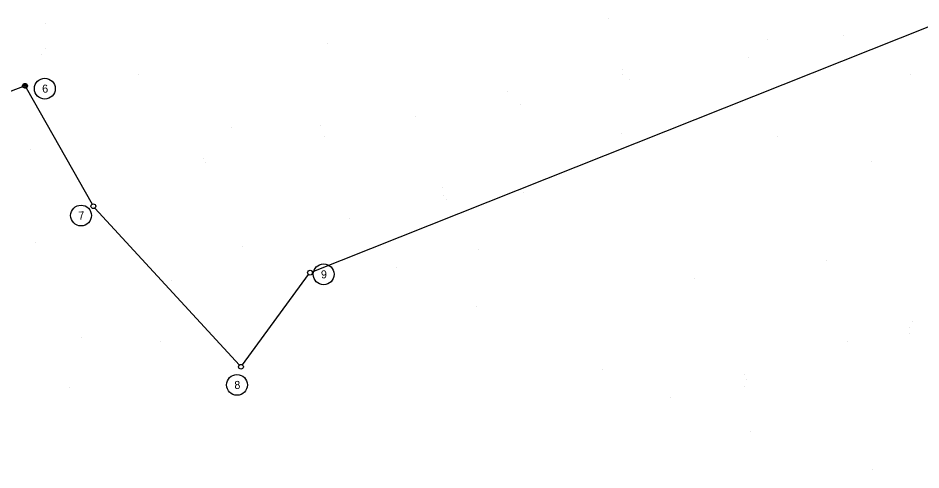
# Model space of a CAD drawing. Extents: x 639987 to 641382, y 6456181 to 6457361.
# Drawn here: x 640678.4 to 640904, y 6456832.2 to 6456945.3 of the extents above; entities that cross this region are included whole.
import ezdxf

# ---------------------------------------------------------------- set-up
doc = ezdxf.new("R2010")
doc.units = 0
doc.layers.add('ALUSVORK', color=7, linetype='Continuous')
doc.layers.add('Level 46', color=7, linetype='Continuous')

# ---------------------------------------------------------------- blocks, each defined once
blk = doc.blocks.new('SPUNK0')
at = {"layer": 'ALUSVORK'}
for p, q in [((-38, 0), (-65, 0)), ((0, 38), (0, 65)), ((38, 0), (65, 0)), ((0, -38), (0, -65))]:
    blk.add_line(p, q, dxfattribs=at)
for radius in [37.5, 5]:
    blk.add_circle((0, 0), radius, dxfattribs=at)
blk = doc.blocks.new('SPUNK1')
at = {"layer": 'ALUSVORK'}
for p, q in [((-38, 0), (-65, 0)), ((0, 38), (0, 65)), ((38, 0), (65, 0)), ((0, -38), (0, -65))]:
    blk.add_line(p, q, dxfattribs=at)
for radius in [37.5, 5]:
    blk.add_circle((0, 0), radius, dxfattribs=at)
blk = doc.blocks.new('SPUNK2')
at = {"layer": 'ALUSVORK'}
for p, q in [((-38, 0), (-65, 0)), ((0, 38), (0, 65)), ((38, 0), (65, 0)), ((0, -38), (0, -65))]:
    blk.add_line(p, q, dxfattribs=at)
for radius in [37.5, 5]:
    blk.add_circle((0, 0), radius, dxfattribs=at)
blk = doc.blocks.new('SPUNK3')
at = {"layer": 'ALUSVORK'}
for p, q in [((-38, 0), (-65, 0)), ((0, 38), (0, 65)), ((38, 0), (65, 0)), ((0, -38), (0, -65))]:
    blk.add_line(p, q, dxfattribs=at)
for radius in [37.5, 5]:
    blk.add_circle((0, 0), radius, dxfattribs=at)
blk = doc.blocks.new('SPUNK4')
at = {"layer": 'ALUSVORK'}
for p, q in [((-38, 0), (-65, 0)), ((0, 38), (0, 65)), ((38, 0), (65, 0)), ((0, -38), (0, -65))]:
    blk.add_line(p, q, dxfattribs=at)
for radius in [37.5, 5]:
    blk.add_circle((0, 0), radius, dxfattribs=at)

msp = doc.modelspace()

# ---------------------------------------------------------------- linework, layer by layer
at = {"layer": 'ALUSVORK'}
for p, q in [((640751.87, 6456881.82), (640906.21, 6456943.23)), ((640751.87, 6456881.82), (640906.21, 6456943.23)), ((640751.87, 6456881.82), (640906.21, 6456943.23)), ((640463, 6456847.26), (640679.53, 6456928.13)), ((640463, 6456847.26), (640679.53, 6456928.13)), ((640680.39, 6456927.82), (640696.88, 6456898.73)), ((640680.39, 6456927.82), (640696.88, 6456898.73)), ((640680.39, 6456927.82), (640696.88, 6456898.73)), ((640680.39, 6456927.82), (640696.88, 6456898.73)), ((640697.58, 6456897.76), (640733.65, 6456858.5)), ((640697.58, 6456897.76), (640733.65, 6456858.5)), ((640734.41, 6456858.54), (640750.96, 6456881.12)), ((640734.41, 6456858.54), (640750.96, 6456881.12)), ((640734.41, 6456858.54), (640750.96, 6456881.12))]:
    msp.add_line(p, q, dxfattribs=at)
for centre, radius in [((640685.04, 6456927.62), 2.6), ((640685.04, 6456927.62), 2.6), ((640685.04, 6456927.62), 2.6), ((640680.09, 6456928.34), 0.6), ((640680.09, 6456928.34), 0.6), ((640680.09, 6456928.34), 0.6), ((640680.09, 6456928.34), 0.6), ((640694.1, 6456895.89), 2.6), ((640694.1, 6456895.89), 2.6), ((640694.1, 6456895.89), 2.6), ((640694.1, 6456895.89), 2.6), ((640697.18, 6456898.21), 0.6), ((640697.18, 6456898.21), 0.6), ((640697.18, 6456898.21), 0.6), ((640751.32, 6456881.6), 0.6), ((640751.32, 6456881.6), 0.6), ((640751.32, 6456881.6), 0.6), ((640751.32, 6456881.6), 0.6), ((640754.72, 6456881.18), 2.6), ((640754.72, 6456881.18), 2.6), ((640754.72, 6456881.18), 2.6), ((640734.05, 6456858.06), 0.6), ((640734.05, 6456858.06), 0.6), ((640734.05, 6456858.06), 0.6), ((640733.06, 6456853.52), 2.6), ((640733.06, 6456853.52), 2.6), ((640733.06, 6456853.52), 2.6)]:
    msp.add_circle(centre, radius, dxfattribs=at)
at = {"layer": 'Level 46'}
for p, q in [((640825.83, 6456945.28), (640825.83, 6456945.28)), ((640825.83, 6456945.28), (640825.83, 6456945.28)), ((640825.83, 6456945.28), (640825.83, 6456945.28)), ((640825.83, 6456945.28), (640825.83, 6456945.28)), ((640685.26, 6456943.93), (640685.26, 6456943.93)), ((640685.26, 6456943.93), (640685.26, 6456943.93)), ((640685.26, 6456943.93), (640685.26, 6456943.93)), ((640685.26, 6456943.93), (640685.26, 6456943.93)), ((640884.71, 6456940.81), (640884.71, 6456940.81)), ((640884.71, 6456940.81), (640884.71, 6456940.81)), ((640884.71, 6456940.81), (640884.71, 6456940.81)), ((640884.71, 6456940.81), (640884.71, 6456940.81)), ((640755.58, 6456938.95), (640755.58, 6456938.95)), ((640755.58, 6456938.95), (640755.58, 6456938.95)), ((640755.58, 6456938.95), (640755.58, 6456938.95)), ((640755.58, 6456938.95), (640755.58, 6456938.95)), ((640865.73, 6456939.9), (640865.73, 6456939.9)), ((640865.73, 6456939.9), (640865.73, 6456939.9)), ((640865.73, 6456939.9), (640865.73, 6456939.9)), ((640865.73, 6456939.9), (640865.73, 6456939.9)), ((640684.1, 6456936.19), (640684.1, 6456936.19)), ((640684.1, 6456936.19), (640684.1, 6456936.19)), ((640684.1, 6456936.19), (640684.1, 6456936.19)), ((640684.1, 6456936.19), (640684.1, 6456936.19)), ((640685.25, 6456937.75), (640685.25, 6456937.75)), ((640685.25, 6456937.75), (640685.25, 6456937.75)), ((640685.25, 6456937.75), (640685.25, 6456937.75)), ((640685.25, 6456937.75), (640685.25, 6456937.75)), ((640860.9, 6456935.52), (640860.9, 6456935.52)), ((640860.9, 6456935.52), (640860.9, 6456935.52)), ((640860.9, 6456935.52), (640860.9, 6456935.52)), ((640860.9, 6456935.52), (640860.9, 6456935.52)), ((640829.43, 6456932.38), (640829.43, 6456932.38)), ((640829.43, 6456932.38), (640829.43, 6456932.38)), ((640829.43, 6456932.38), (640829.43, 6456932.38)), ((640829.43, 6456932.38), (640829.43, 6456932.38)), ((640708.56, 6456931.04), (640708.56, 6456931.04)), ((640708.56, 6456931.04), (640708.56, 6456931.04)), ((640708.56, 6456931.04), (640708.56, 6456931.04)), ((640708.56, 6456931.04), (640708.56, 6456931.04)), ((640829.48, 6456931.22), (640829.48, 6456931.22)), ((640829.48, 6456931.22), (640829.48, 6456931.22)), ((640829.48, 6456931.22), (640829.48, 6456931.22)), ((640829.48, 6456931.22), (640829.48, 6456931.22)), ((640831.14, 6456929.81), (640831.14, 6456929.81)), ((640831.14, 6456929.81), (640831.14, 6456929.81)), ((640831.14, 6456929.81), (640831.14, 6456929.81)), ((640831.14, 6456929.81), (640831.14, 6456929.81)), ((640901.38, 6456931.25), (640901.38, 6456931.25)), ((640901.38, 6456931.25), (640901.38, 6456931.25)), ((640901.38, 6456931.25), (640901.38, 6456931.25)), ((640901.38, 6456931.25), (640901.38, 6456931.25)), ((640800.65, 6456926.97), (640800.65, 6456926.97)), ((640800.65, 6456926.97), (640800.65, 6456926.97)), ((640800.65, 6456926.97), (640800.65, 6456926.97)), ((640800.65, 6456926.97), (640800.65, 6456926.97)), ((640803.85, 6456923.69), (640803.85, 6456923.69)), ((640803.85, 6456923.69), (640803.85, 6456923.69)), ((640803.85, 6456923.69), (640803.85, 6456923.69)), ((640803.85, 6456923.69), (640803.85, 6456923.69)), ((640777.61, 6456920.62), (640777.61, 6456920.62)), ((640777.61, 6456920.62), (640777.61, 6456920.62)), ((640777.61, 6456920.62), (640777.61, 6456920.62)), ((640777.61, 6456920.62), (640777.61, 6456920.62)), ((640753.85, 6456918.42), (640753.85, 6456918.42)), ((640753.85, 6456918.42), (640753.85, 6456918.42)), ((640753.85, 6456918.42), (640753.85, 6456918.42)), ((640753.85, 6456918.42), (640753.85, 6456918.42)), ((640731.62, 6456917.97), (640731.62, 6456917.97)), ((640731.62, 6456917.97), (640731.62, 6456917.97)), ((640731.62, 6456917.97), (640731.62, 6456917.97)), ((640731.62, 6456917.97), (640731.62, 6456917.97)), ((640829.11, 6456916.43), (640829.11, 6456916.43)), ((640829.11, 6456916.43), (640829.11, 6456916.43)), ((640829.11, 6456916.43), (640829.11, 6456916.43)), ((640829.11, 6456916.43), (640829.11, 6456916.43)), ((640754.82, 6456915.77), (640754.82, 6456915.77)), ((640754.82, 6456915.77), (640754.82, 6456915.77)), ((640754.82, 6456915.77), (640754.82, 6456915.77)), ((640754.82, 6456915.77), (640754.82, 6456915.77)), ((640868.07, 6456915.6), (640868.07, 6456915.6)), ((640868.07, 6456915.6), (640868.07, 6456915.6)), ((640868.07, 6456915.6), (640868.07, 6456915.6)), ((640868.07, 6456915.6), (640868.07, 6456915.6)), ((640681.41, 6456912.28), (640681.41, 6456912.28)), ((640681.41, 6456912.28), (640681.41, 6456912.28)), ((640681.41, 6456912.28), (640681.41, 6456912.28)), ((640681.41, 6456912.28), (640681.41, 6456912.28)), ((640724.64, 6456910.11), (640724.64, 6456910.11)), ((640724.64, 6456910.11), (640724.64, 6456910.11)), ((640724.64, 6456910.11), (640724.64, 6456910.11)), ((640724.64, 6456910.11), (640724.64, 6456910.11)), ((640725.14, 6456909.14), (640725.14, 6456909.14)), ((640725.14, 6456909.14), (640725.14, 6456909.14)), ((640725.14, 6456909.14), (640725.14, 6456909.14)), ((640725.14, 6456909.14), (640725.14, 6456909.14)), ((640891.57, 6456909.46), (640891.57, 6456909.46)), ((640891.57, 6456909.46), (640891.57, 6456909.46)), ((640891.57, 6456909.46), (640891.57, 6456909.46)), ((640891.57, 6456909.46), (640891.57, 6456909.46)), ((640784.38, 6456902.96), (640784.38, 6456902.96)), ((640784.38, 6456902.96), (640784.38, 6456902.96)), ((640784.38, 6456902.96), (640784.38, 6456902.96)), ((640784.38, 6456902.96), (640784.38, 6456902.96)), ((640784.61, 6456900.95), (640784.61, 6456900.95)), ((640784.61, 6456900.95), (640784.61, 6456900.95)), ((640784.61, 6456900.95), (640784.61, 6456900.95)), ((640784.61, 6456900.95), (640784.61, 6456900.95)), ((640804.55, 6456901.58), (640804.55, 6456901.58)), ((640804.55, 6456901.58), (640804.55, 6456901.58)), ((640804.55, 6456901.58), (640804.55, 6456901.58)), ((640804.55, 6456901.58), (640804.55, 6456901.58)), ((640697.17, 6456898.21), (640697.17, 6456898.21)), ((640697.17, 6456898.21), (640697.17, 6456898.21)), ((640697.17, 6456898.21), (640697.17, 6456898.21)), ((640785.38, 6456899.82), (640785.38, 6456899.82)), ((640785.38, 6456899.82), (640785.38, 6456899.82)), ((640785.38, 6456899.82), (640785.38, 6456899.82)), ((640785.38, 6456899.82), (640785.38, 6456899.82)), ((640761.23, 6456895.13), (640761.23, 6456895.13)), ((640761.23, 6456895.13), (640761.23, 6456895.13)), ((640761.23, 6456895.13), (640761.23, 6456895.13)), ((640761.23, 6456895.13), (640761.23, 6456895.13)), ((640682.72, 6456889.26), (640682.72, 6456889.26)), ((640682.72, 6456889.26), (640682.72, 6456889.26)), ((640682.72, 6456889.26), (640682.72, 6456889.26)), ((640682.72, 6456889.26), (640682.72, 6456889.26)), ((640734.37, 6456888.23), (640734.37, 6456888.23)), ((640734.37, 6456888.23), (640734.37, 6456888.23)), ((640734.37, 6456888.23), (640734.37, 6456888.23)), ((640734.37, 6456888.23), (640734.37, 6456888.23)), ((640793.46, 6456887.31), (640793.46, 6456887.31)), ((640793.46, 6456887.31), (640793.46, 6456887.31)), ((640793.46, 6456887.31), (640793.46, 6456887.31)), ((640793.46, 6456887.31), (640793.46, 6456887.31)), ((640880.46, 6456884.69), (640880.46, 6456884.69)), ((640880.46, 6456884.69), (640880.46, 6456884.69)), ((640880.46, 6456884.69), (640880.46, 6456884.69)), ((640880.46, 6456884.69), (640880.46, 6456884.69)), ((640772.84, 6456882.83), (640772.84, 6456882.83)), ((640772.84, 6456882.83), (640772.84, 6456882.83)), ((640772.84, 6456882.83), (640772.84, 6456882.83)), ((640772.84, 6456882.83), (640772.84, 6456882.83)), ((640847.5, 6456880.21), (640847.5, 6456880.21)), ((640847.5, 6456880.21), (640847.5, 6456880.21)), ((640847.5, 6456880.21), (640847.5, 6456880.21)), ((640847.5, 6456880.21), (640847.5, 6456880.21)), ((640716.8, 6456879.53), (640716.8, 6456879.53)), ((640716.8, 6456879.53), (640716.8, 6456879.53)), ((640716.8, 6456879.53), (640716.8, 6456879.53)), ((640716.8, 6456879.53), (640716.8, 6456879.53)), ((640792.97, 6456873.04), (640792.97, 6456873.04)), ((640792.97, 6456873.04), (640792.97, 6456873.04)), ((640792.97, 6456873.04), (640792.97, 6456873.04)), ((640792.97, 6456873.04), (640792.97, 6456873.04)), ((640901.75, 6456869.43), (640901.75, 6456869.43)), ((640901.75, 6456869.43), (640901.75, 6456869.43)), ((640901.75, 6456869.43), (640901.75, 6456869.43)), ((640901.75, 6456869.43), (640901.75, 6456869.43)), ((640725.46, 6456867.39), (640725.46, 6456867.39)), ((640725.46, 6456867.39), (640725.46, 6456867.39)), ((640901.01, 6456866.27), (640901.01, 6456866.27)), ((640901.01, 6456866.27), (640901.01, 6456866.27)), ((640901.01, 6456866.27), (640901.01, 6456866.27)), ((640901.01, 6456866.27), (640901.01, 6456866.27)), ((640901.17, 6456867.82), (640901.17, 6456867.82)), ((640901.17, 6456867.82), (640901.17, 6456867.82)), ((640901.17, 6456867.82), (640901.17, 6456867.82)), ((640901.17, 6456867.82), (640901.17, 6456867.82)), ((640694.18, 6456865.36), (640694.18, 6456865.36)), ((640694.18, 6456865.36), (640694.18, 6456865.36)), ((640694.18, 6456865.36), (640694.18, 6456865.36)), ((640694.18, 6456865.36), (640694.18, 6456865.36)), ((640713.85, 6456864.44), (640713.85, 6456864.44)), ((640713.85, 6456864.44), (640713.85, 6456864.44)), ((640713.85, 6456864.44), (640713.85, 6456864.44)), ((640713.85, 6456864.44), (640713.85, 6456864.44)), ((640885.49, 6456864.34), (640885.49, 6456864.34)), ((640885.49, 6456864.34), (640885.49, 6456864.34)), ((640885.49, 6456864.34), (640885.49, 6456864.34)), ((640885.49, 6456864.34), (640885.49, 6456864.34)), ((640732.41, 6456859.05), (640732.41, 6456859.05)), ((640732.41, 6456859.05), (640732.41, 6456859.05)), ((640732.41, 6456859.05), (640732.41, 6456859.05)), ((640732.41, 6456859.05), (640732.41, 6456859.05)), ((640824.32, 6456857.44), (640824.32, 6456857.44)), ((640824.32, 6456857.44), (640824.32, 6456857.44)), ((640824.32, 6456857.44), (640824.32, 6456857.44)), ((640824.32, 6456857.44), (640824.32, 6456857.44)), ((640859.86, 6456856.16), (640859.86, 6456856.16)), ((640859.86, 6456856.16), (640859.86, 6456856.16)), ((640859.86, 6456856.16), (640859.86, 6456856.16)), ((640859.86, 6456856.16), (640859.86, 6456856.16)), ((640860.3, 6456854.97), (640860.3, 6456854.97)), ((640860.3, 6456854.97), (640860.3, 6456854.97)), ((640860.3, 6456854.97), (640860.3, 6456854.97)), ((640860.3, 6456854.97), (640860.3, 6456854.97)), ((640691.26, 6456852.84), (640691.26, 6456852.84)), ((640691.26, 6456852.84), (640691.26, 6456852.84)), ((640691.26, 6456852.84), (640691.26, 6456852.84)), ((640691.26, 6456852.84), (640691.26, 6456852.84)), ((640859.77, 6456853.1), (640859.77, 6456853.1)), ((640859.77, 6456853.1), (640859.77, 6456853.1)), ((640859.77, 6456853.1), (640859.77, 6456853.1)), ((640859.77, 6456853.1), (640859.77, 6456853.1)), ((640841.29, 6456850.45), (640841.29, 6456850.45)), ((640841.29, 6456850.45), (640841.29, 6456850.45)), ((640841.29, 6456850.45), (640841.29, 6456850.45)), ((640841.29, 6456850.45), (640841.29, 6456850.45)), ((640861.28, 6456841.92), (640861.28, 6456841.92)), ((640861.28, 6456841.92), (640861.28, 6456841.92)), ((640861.28, 6456841.92), (640861.28, 6456841.92)), ((640861.28, 6456841.92), (640861.28, 6456841.92)), ((640891.94, 6456832.25), (640891.94, 6456832.25)), ((640891.94, 6456832.25), (640891.94, 6456832.25)), ((640891.94, 6456832.25), (640891.94, 6456832.25)), ((640891.94, 6456832.25), (640891.94, 6456832.25))]:
    msp.add_line(p, q, dxfattribs=at)

# ---------------------------------------------------------------- block references
at = {"layer": 'ALUSVORK', "xscale": 0.009998982752065582, "yscale": 0.009998982752065585, "rotation": 2.5639746199709483}
for name in ['SPUNK0', 'SPUNK1', 'SPUNK2', 'SPUNK3', 'SPUNK4']:
    msp.add_blockref(name, (640680.1, 6456928.34), dxfattribs=at)

# ---------------------------------------------------------------- texts
at = {"layer": 'ALUSVORK'}
for s, p in [('6', (640684.42, 6456926.59)), ('6', (640684.42, 6456926.59)), ('6', (640684.42, 6456926.59)), ('7', (640693.47, 6456894.86)), ('7', (640693.47, 6456894.86)), ('7', (640693.47, 6456894.86)), ('7', (640693.47, 6456894.86)), ('9', (640754.09, 6456880.15)), ('9', (640754.09, 6456880.15)), ('9', (640754.09, 6456880.15)), ('8', (640732.44, 6456852.49)), ('8', (640732.44, 6456852.49)), ('8', (640732.44, 6456852.49)), ('8', (640732.44, 6456852.49))]:
    msp.add_text(s, height=2, rotation=2.564, dxfattribs=at).set_placement(p)

doc.saveas('drawing.dxf')
